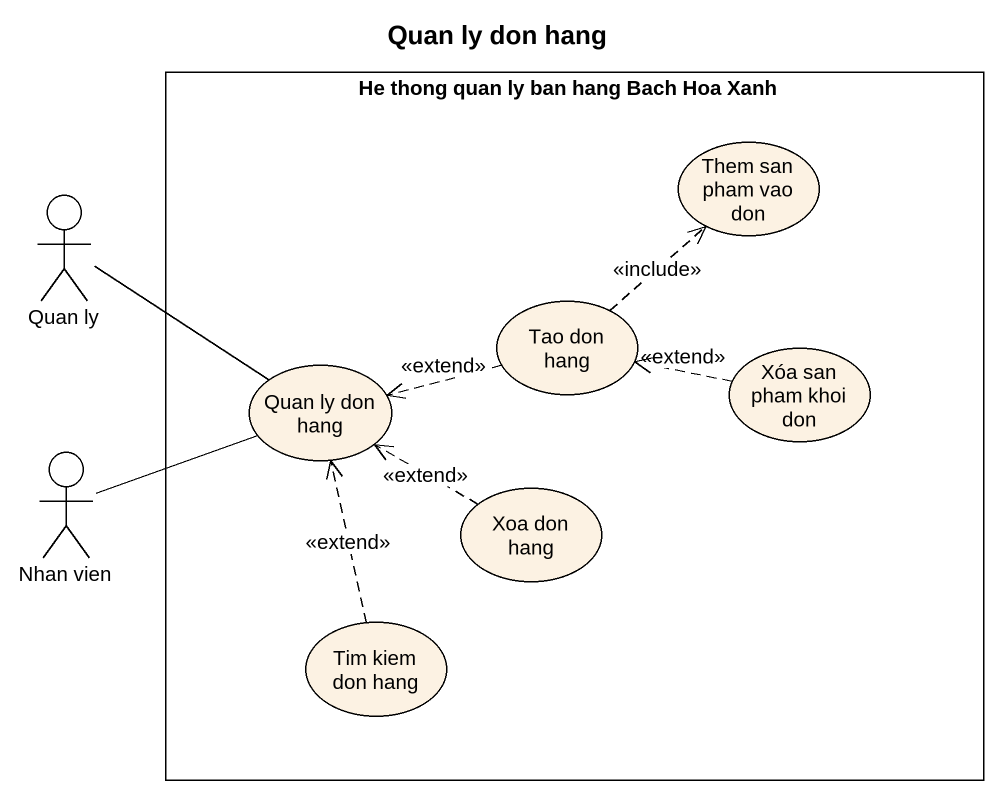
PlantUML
@startuml
title Quan ly don hang
rectangle "He thong quan ly ban hang Bach Hoa Xanh" as He_thong_quan_ly_ban_hang {
  usecase "Them san pham vao don" as Them_san_pham_vao_don
  usecase "Tao don hang" as Tao_don_hang
  usecase "Quan ly don hang" as Quan_ly_don_hang
  usecase "Xóa san pham khoi don" as Xóa_san_pham_khoi_don
  usecase "Xoa don hang" as Xoa_don_hang
  usecase "Tim kiem don hang" as Tim_kiem_don_hang
}
actor "Quan ly" as Quan_ly
actor "Nhan vien" as Nhan_vien
Quan_ly -right- Quan_ly_don_hang
Tao_don_hang .up.> Them_san_pham_vao_don : <<include>>
Tao_don_hang .left.> Quan_ly_don_hang : <<extend>>
Xóa_san_pham_khoi_don .left.> Tao_don_hang : <<extend>>
Nhan_vien -right- Quan_ly_don_hang
Xoa_don_hang .left.> Quan_ly_don_hang : <<extend>>
Tim_kiem_don_hang .up.> Quan_ly_don_hang : <<extend>>
@enduml
